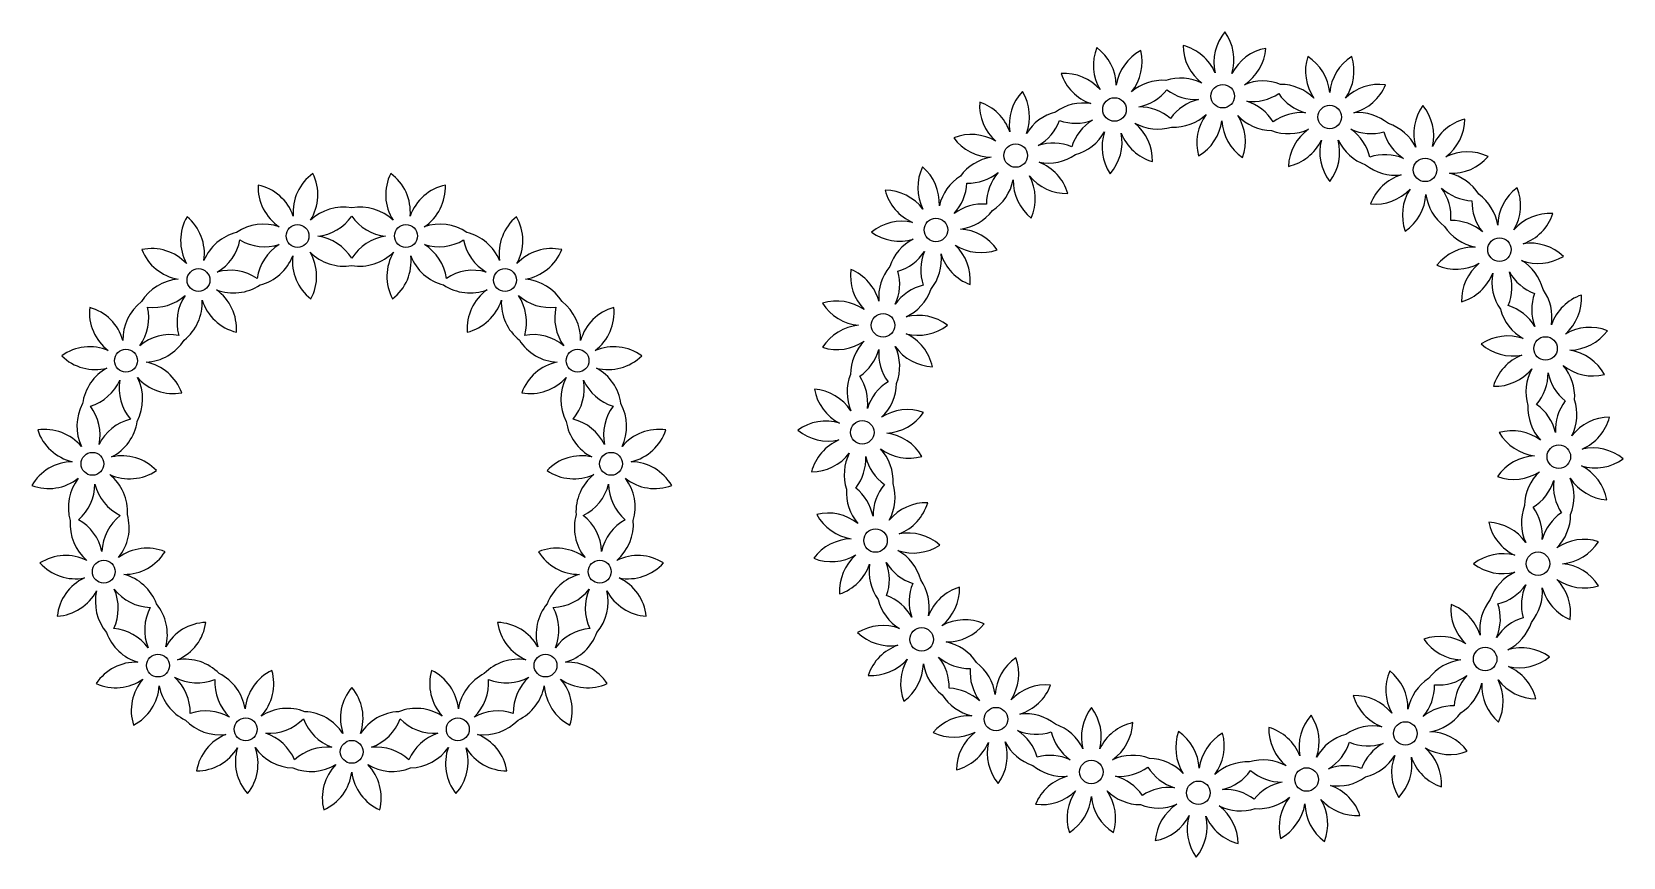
# Model space of a CAD drawing. Extents: x 20 to 299, y -17 to 127.
import ezdxf

# ---------------------------------------------------------------- set-up
doc = ezdxf.new("R2010")
doc.units = 0
doc.layers.get('0').update_dxf_attribs({"linetype": 'CONTINUOUS'})

msp = doc.modelspace()

# ---------------------------------------------------------------- linework, layer by layer
for centre, radius in [((228.740623, 115.9915), 2.057573), ((209.811702, 113.667321), 2.057573), ((247.461307, 112.352567), 2.057573), ((192.527439, 105.607536), 2.057573), ((264.141245, 103.106727), 2.057573), ((178.579738, 92.601095), 2.057573), ((66.911979, 91.54098), 2), ((85.876634, 91.54098), 2), ((277.147686, 89.159027), 2.057573), ((49.586905, 83.82736), 2), ((103.201708, 83.82736), 2), ((169.333898, 75.921158), 2.057573), ((285.20747, 71.874764), 2.057573), ((36.897074, 69.733875), 2), ((115.891539, 69.733875), 2), ((165.694966, 57.200473), 2.057573), ((31.036673, 51.697416), 2), ((121.75194, 51.697416), 2), ((287.531649, 52.945843), 2.057573), ((168.019145, 38.271552), 2.057573), ((283.892717, 34.225158), 2.057573), ((33.019019, 32.836652), 2), ((119.769594, 32.836652), 2), ((176.078929, 20.987289), 2.057573), ((274.646877, 17.545221), 2.057573), ((42.501347, 16.412779), 2), ((110.287266, 16.412779), 2), ((189.08537, 7.039589), 2.057573), ((57.844075, 5.265634), 2), ((94.944538, 5.265634), 2), ((260.699176, 4.53878), 2.057573), ((76.394307, 1.322661), 2), ((205.765307, -2.206251), 2.057573), ((243.414913, -3.521004), 2.057573), ((224.485992, -5.845184), 2.057573)]:
    msp.add_circle(centre, radius)
for centre, start, end in [((235.587445, 121.909418), 140.398085, 192.712756), ((222.323293, 122.372612), 343.287244, 35.601915), ((214.494679, 121.411379), 158.398085, 210.712756), ((201.736586, 117.753055), 1.287244, 53.601915), ((218.376856, 116.589454), 118.398085, 170.712756), ((206.252063, 121.987759), 321.287244, 13.601915), ((230.181628, 124.92594), 180.398085, 232.712756), ((219.722963, 116.754735), 23.287244, 75.601915), ((237.789557, 116.123836), 100.398085, 152.712756), ((227.926363, 125.004696), 303.287244, 355.601915), ((251.592679, 120.40443), 162.398085, 214.712756), ((239.120856, 115.865058), 5.287244, 57.601915), ((255.801759, 115.865058), 122.398085, 174.712756), ((243.329936, 120.40443), 325.287244, 17.601915), ((208.421285, 122.609774), 198.398085, 250.712756), ((200.999545, 111.60659), 41.287244, 93.601915), ((218.251301, 110.40023), 86.287172, 130.712756), ((212.433136, 122.329238), 281.287244, 321.568532), ((221.342096, 110.779732), 63.287244, 107.712828), ((224.101549, 123.761939), 232.431468, 272.712756), ((235.757573, 110.276332), 68.287172, 112.712756), ((238.814365, 109.682152), 45.287244, 89.712828), ((256.108249, 109.682152), 82.398085, 134.712756), ((249.472131, 121.176247), 285.287244, 337.601915), ((194.588169, 114.419694), 176.398085, 228.712756), ((183.584986, 106.997953), 19.287244, 71.601915), ((199.770395, 111.033429), 136.398085, 188.712756), ((186.570865, 112.420755), 339.287244, 31.601915), ((204.38581, 106.424364), 81.287244, 125.712828), ((226.423083, 107.243372), 103.287244, 144.435657), ((233.910434, 123.419405), 263.287244, 303.568532), ((230.442279, 107.103019), 31.564343, 72.712756), ((245.450484, 121.176247), 214.431468, 254.712756), ((270.558575, 109.48784), 144.398085, 196.712756), ((257.294423, 109.024645), 347.287244, 39.601915), ((201.563562, 105.108328), 104.287172, 148.712756), ((192.343891, 114.655577), 299.287244, 339.568532), ((202.998483, 119.623895), 250.431468, 290.712756), ((210.31091, 104.631198), 121.287244, 162.435657), ((214.176765, 105.739714), 49.564343, 90.712756), ((220.192144, 118.962062), 267.28948, 312.712756), ((232.588472, 107.800359), 143.287244, 195.601915), ((220.282668, 112.772227), 300.398085, 352.712756), ((236.95341, 112.190072), 183.287244, 235.601915), ((224.330762, 108.088725), 340.398085, 32.712756), ((237.475494, 118.358515), 223.287244, 268.71052), ((242.553876, 104.748763), 85.287244, 126.435657), ((252.368739, 104.748763), 50.287172, 94.712756), ((273.158905, 103.869962), 104.398085, 156.712756), ((262.700239, 112.041168), 307.287244, 359.601915), ((184.78338, 100.924559), 59.287244, 111.601915), ((188.441704, 113.682652), 216.398085, 268.712756), ((200.763661, 113.850868), 285.28948, 330.712756), ((216.002425, 107.066134), 161.287244, 213.601915), ((202.762518, 107.991958), 318.398085, 10.712756), ((218.797232, 112.589838), 201.287244, 253.601915), ((217.38761, 118.617709), 241.287244, 286.71052), ((208.059767, 104.788613), 358.398085, 50.712756), ((240.249176, 117.819365), 249.28948, 294.712756), ((248.589628, 103.373279), 125.287244, 177.601915), ((246.332987, 103.373279), 13.564343, 54.712756), ((254.673439, 117.819365), 245.287244, 285.568532), ((264.955505, 112.119923), 196.431468, 236.712756), ((255.09231, 103.239063), 27.287244, 71.712828), ((199.128626, 99.416813), 67.564343, 108.712756), ((238.422504, 111.904509), 282.398085, 334.712756), ((254.097426, 106.199304), 165.287244, 217.601915), ((240.825189, 106.199304), 322.398085, 14.712756), ((256.500111, 111.904509), 205.287244, 250.71052), ((271.539771, 97.894959), 64.398085, 116.712756), ((183.791506, 99.999622), 154.398085, 206.712756), ((170.809299, 97.240169), 357.287244, 49.601915), ((189.605305, 97.042382), 99.287244, 143.712828), ((198.202801, 112.65672), 259.287244, 304.71052), ((193.604921, 96.622006), 16.398085, 68.712756), ((258.971433, 110.534632), 231.28948, 276.712756), ((257.124295, 97.39156), 67.287244, 108.435657), ((268.780318, 110.877166), 267.287244, 319.601915), ((68.389801, 100.091807), 177.537458, 236.156523), ((58.264391, 92.261968), 19.272049, 77.891114), ((74.518692, 95.716926), 126.108886, 184.727951), ((62.083987, 98.751465), 327.843477, 26.462542), ((90.704626, 98.751465), 153.537458, 212.156523), ((78.269922, 95.716926), 355.272049, 53.891114), ((94.524222, 92.261968), 102.108886, 160.727951), ((84.398813, 100.091807), 303.843477, 2.462542), ((187.327866, 94.918636), 122.287172, 166.712756), ((175.609176, 101.149574), 317.287244, 357.568532), ((184.207, 109.167175), 268.431468, 308.712756), ((195.79453, 97.167937), 139.287244, 180.435657), ((183.865522, 102.986103), 303.28948, 348.712756), ((200.455046, 101.242473), 179.287244, 231.601915), ((201.406146, 107.359472), 219.287244, 271.601915), ((187.577051, 98.031629), 336.398085, 28.712756), ((262.439588, 94.218246), 107.287244, 159.601915), ((266.458785, 94.3586), 32.287172, 76.712756), ((169.645298, 91.16009), 37.287244, 89.601915), ((177.816503, 101.618755), 194.398085, 246.712756), ((255.406374, 105.473742), 264.398085, 316.712756), ((268.551106, 95.203952), 147.287244, 199.601915), ((255.928458, 99.305299), 304.398085, 356.712756), ((272.5992, 99.887454), 187.287244, 232.71052), ((260.293396, 94.915587), 355.564343, 36.712756), ((272.689723, 106.07729), 227.287244, 267.568532), ((280.707324, 97.479465), 178.431468, 218.712756), ((268.582532, 92.08116), 9.287244, 53.712828), ((285.222802, 93.244761), 126.398085, 178.712756), ((272.464708, 96.903086), 329.287244, 21.601915), ((54.837472, 90.736205), 150.108886, 208.727951), ((42.243546, 88.450745), 351.843477, 50.462542), ((74.919573, 88.197473), 79.859378, 133.29938), ((69.53916, 99.81132), 276.414906, 324.926787), ((77.86904, 88.197473), 46.70062, 100.140622), ((83.249453, 99.81132), 215.073213, 263.585094), ((110.545067, 88.450745), 129.537458, 188.156523), ((97.951141, 90.736205), 331.272049, 29.891114), ((186.770879, 88.753246), 85.564343, 126.712756), ((181.799011, 101.05905), 277.287244, 322.71052), ((285.959843, 87.098296), 86.398085, 138.712756), ((278.538102, 98.10148), 289.287244, 341.601915), ((58.262133, 84.029896), 103.859378, 157.29938), ((60.956605, 85.229552), 70.70062, 124.140622), ((91.832008, 85.229552), 55.859378, 109.29938), ((94.52648, 84.029896), 22.70062, 76.140622), ((172.66182, 85.754273), 77.287244, 129.601915), ((172.198626, 99.018426), 234.398085, 286.712756), ((182.381166, 84.388308), 34.398085, 86.712756), ((274.526252, 97.820944), 213.28948, 258.712756), ((268.708086, 85.891936), 49.287244, 90.435657), ((41.393688, 80.968725), 43.272049, 101.891114), ((47.459027, 92.240013), 201.537458, 260.156523), ((48.623104, 92.451262), 300.414906, 348.926787), ((61.14808, 98.027741), 239.073213, 287.585094), ((68.133337, 82.94977), 122.129192, 172.005246), ((69.290573, 83.195748), 31.994754, 81.870808), ((83.49804, 83.195748), 98.129192, 148.005246), ((91.640533, 98.027741), 252.414906, 300.926787), ((84.655276, 82.94977), 7.994754, 57.870808), ((104.16551, 92.451262), 191.073213, 239.585094), ((111.394925, 80.968725), 78.108886, 136.727951), ((105.329586, 92.240013), 279.843477, 338.462542), ((178.447402, 83.552161), 117.287244, 161.712828), ((176.212723, 83.866225), 354.398085, 46.712756), ((186.482513, 97.010956), 237.287244, 289.601915), ((272.782623, 81.23142), 89.287244, 141.601915), ((282.573578, 81.91607), 46.398085, 98.712756), ((58.246693, 91.079011), 284.528841, 339.013666), ((74.390362, 87.139345), 173.557763, 232.176828), ((61.870443, 84.478154), 331.823172, 30.442237), ((75.016012, 94.64344), 224.986334, 279.471159), ((77.772602, 94.64344), 260.528841, 315.013666), ((90.91817, 84.478154), 149.557763, 208.176828), ((78.398252, 87.139345), 307.823172, 6.442237), ((94.54192, 91.079011), 200.986334, 255.471159), ((169.566542, 93.415355), 286.431468, 326.712756), ((184.294906, 85.584145), 157.287244, 198.435657), ((171.151833, 87.431284), 321.28948, 6.712756), ((187.468219, 90.899439), 197.287244, 249.601915), ((269.571778, 94.109415), 246.398085, 298.712756), ((278.899621, 80.280319), 129.287244, 181.601915), ((276.648478, 80.122904), 14.287172, 58.712756), ((283.960905, 95.115601), 249.287244, 301.601915), ((46.713489, 75.639315), 94.70062, 148.140622), ((55.15417, 77.171073), 55.994754, 105.870808), ((97.634443, 77.171073), 74.129192, 124.005246), ((106.075124, 75.639315), 31.859378, 85.29938), ((172.004314, 84.5681), 172.398085, 224.712756), ((160.510219, 77.931981), 15.287244, 67.601915), ((176.937702, 80.82859), 140.287172, 184.712756), ((163.8671, 83.13329), 335.287244, 15.568532), ((268.162155, 88.081544), 286.398085, 338.712756), ((284.196869, 83.483664), 169.287244, 214.71052), ((270.956962, 82.55784), 337.564343, 18.712756), ((286.195726, 89.342575), 209.287244, 249.568532), ((41.682918, 87.408922), 263.073213, 311.585094), ((54.197031, 76.47567), 146.129192, 196.005246), ((47.853943, 75.32457), 355.823172, 54.442237), ((55.728423, 89.957805), 248.986334, 303.471159), ((97.06019, 89.957805), 236.528841, 291.013666), ((104.93467, 75.32457), 125.557763, 184.176828), ((111.105696, 87.408922), 228.414906, 276.926787), ((98.591583, 76.47567), 343.994754, 33.870808), ((178.313187, 74.792838), 103.564343, 144.712756), ((169.781957, 84.959962), 295.287244, 340.71052), ((291.164044, 78.687983), 160.431468, 200.712756), ((277.964513, 77.300656), 351.287244, 35.712828), ((294.149923, 73.26518), 108.398085, 160.712756), ((283.14674, 80.686921), 311.287244, 3.601915), ((38.883625, 78.181017), 174.108886, 232.727951), ((28.308082, 70.970734), 15.843477, 74.462542), ((44.73991, 73.447434), 127.859378, 181.29938), ((32.508941, 77.220188), 324.414906, 12.926787), ((41.858672, 79.880841), 308.528841, 3.013666), ((58.209054, 82.847998), 197.557763, 256.176828), ((94.57956, 82.847998), 283.823172, 342.442237), ((110.929942, 79.880841), 176.986334, 231.471159), ((120.279673, 77.220188), 167.073213, 215.585094), ((108.048703, 73.447434), 358.70062, 52.140622), ((124.480531, 70.970734), 105.537458, 164.156523), ((113.904988, 78.181017), 307.272049, 5.891114), ((165.821408, 84.26161), 212.398085, 264.712756), ((161.282036, 71.789786), 55.287244, 107.601915), ((285.391018, 80.922804), 195.28948, 240.712756), ((276.171347, 71.375556), 31.287244, 72.435657), ((165.821408, 67.580706), 95.287244, 147.601915), ((175.487162, 69.285039), 52.398085, 104.712756), ((175.487162, 82.557277), 255.287244, 307.601915), ((292.951529, 67.191786), 68.398085, 120.712756), ((44.690379, 65.917465), 79.994754, 129.870808), ((40.014153, 77.832296), 272.986334, 327.471159), ((112.77446, 77.832296), 212.528841, 267.013666), ((108.098234, 65.917465), 50.129192, 100.005246), ((161.282036, 80.05253), 252.398085, 304.712756), ((172.004314, 67.274216), 135.287244, 179.712828), ((169.781957, 66.882355), 12.398085, 64.712756), ((278.606283, 65.68404), 71.287244, 123.601915), ((279.532108, 78.923947), 228.398085, 280.712756), ((289.293204, 79.94988), 271.287244, 323.601915), ((31.531426, 76.55373), 225.537458, 284.156523), ((30.57491, 63.7899), 67.272049, 125.891114), ((122.213704, 63.7899), 54.108886, 112.727951), ((121.257187, 76.55373), 255.843477, 314.462542), ((160.510219, 73.910335), 304.431468, 344.712756), ((176.937702, 71.013726), 175.287244, 216.435657), ((163.8671, 68.709026), 339.28948, 24.712756), ((178.313187, 77.049478), 215.287244, 267.601915), ((284.129988, 62.889233), 111.287244, 163.601915), ((288.129603, 63.30961), 28.398085, 80.712756), ((37.602456, 61.085), 118.70062, 172.140622), ((38.772331, 61.26133), 19.823172, 78.442237), ((114.016282, 61.26133), 101.557763, 160.176828), ((115.186157, 61.085), 7.859378, 61.29938), ((171.410133, 64.217423), 158.287172, 202.712756), ((158.267061, 62.370285), 353.287244, 33.568532), ((276.328762, 73.626699), 268.398085, 320.712756), ((290.157858, 64.298856), 151.287244, 196.71052), ((277.279863, 67.509701), 319.564343, 0.712756), ((293.869387, 69.25333), 191.287244, 231.568532), ((281.940379, 63.435164), 356.287172, 40.712756), ((293.527909, 75.434402), 231.287244, 283.601915), ((28.21967, 69.790953), 287.073213, 335.585094), ((44.098835, 64.892879), 170.129192, 220.005246), ((31.442175, 62.985195), 332.528841, 27.013666), ((45.172141, 72.346127), 221.557763, 280.176828), ((107.616472, 72.346127), 259.823172, 318.442237), ((121.346438, 62.985195), 152.986334, 207.471159), ((108.689778, 64.892879), 319.994754, 9.870808), ((124.568943, 69.790953), 204.414906, 252.926787), ((165.56263, 66.249408), 190.398085, 242.712756), ((156.68177, 56.386213), 33.287244, 85.601915), ((174.583447, 58.90213), 121.564343, 162.712756), ((163.327951, 65.935344), 313.287244, 358.71052), ((36.69102, 58.27989), 151.859378, 205.29938), ((23.982956, 56.751689), 348.414906, 36.926787), ((128.805657, 56.751689), 143.073213, 191.585094), ((116.097593, 58.27989), 334.70062, 28.140622), ((290.502212, 61.494321), 177.28948, 222.712756), ((278.783522, 55.263383), 13.287244, 54.435657), ((295.302088, 57.584916), 142.431468, 182.712756), ((282.319881, 60.344369), 333.287244, 17.712828), ((39.708486, 51.380775), 103.994754, 153.870808), ((30.590342, 60.363522), 296.986334, 351.471159), ((122.198271, 60.363522), 188.528841, 243.013666), ((113.080127, 51.380775), 26.129192, 76.005246), ((159.313853, 50.783143), 73.287244, 125.601915), ((173.597741, 52.790613), 70.398085, 122.712756), ((169.496394, 65.41326), 273.287244, 325.601915), ((296.46609, 51.504837), 90.398085, 142.712756), ((288.294885, 61.963503), 293.287244, 345.601915), ((22.687163, 49.333886), 39.843477, 98.462542), ((29.415716, 60.222268), 198.108886, 256.727951), ((130.10145, 49.333886), 81.537458, 140.156523), ((123.372897, 60.222268), 283.272049, 341.891114), ((159.777048, 64.047295), 230.398085, 282.712756), ((164.93173, 48.182813), 113.287244, 165.601915), ((168.914239, 48.742518), 30.398085, 82.712756), ((284.312376, 61.403798), 210.398085, 262.712756), ((279.340509, 49.097994), 53.287244, 105.601915), ((36.1959, 44.720097), 43.823172, 102.442237), ((116.592713, 44.720097), 77.557763, 136.176828), ((156.760525, 58.641479), 270.398085, 322.712756), ((170.906734, 49.801947), 153.287244, 197.712828), ((157.924527, 52.5614), 322.431468, 2.712756), ((174.443093, 54.882933), 193.287244, 234.435657), ((162.724403, 48.651995), 357.28948, 42.712756), ((173.886106, 61.048322), 233.287244, 285.601915), ((283.730221, 44.733056), 93.287244, 145.601915), ((293.449567, 46.099021), 50.398085, 102.712756), ((27.678721, 43.695869), 91.272049, 149.891114), ((37.533825, 57.449601), 245.557763, 304.176828), ((115.254789, 57.449601), 235.823172, 294.442237), ((125.109892, 43.695869), 30.108886, 88.727951), ((279.628874, 57.355704), 250.398085, 302.712756), ((289.898664, 44.210972), 133.287244, 178.71052), ((293.912762, 59.363173), 253.287244, 305.601915), ((287.663985, 43.896908), 10.398085, 62.712756), ((23.361025, 55.745259), 249.537458, 308.156523), ((35.198886, 44.083181), 142.70062, 196.140622), ((23.086254, 48.220142), 311.073213, 359.585094), ((39.58482, 50.204167), 194.129192, 244.005246), ((28.798311, 43.313483), 356.528841, 51.013666), ((123.990302, 43.313483), 128.986334, 183.471159), ((113.203794, 50.204167), 295.994754, 345.870808), ((129.702359, 48.220142), 180.414906, 228.926787), ((117.589727, 44.083181), 343.859378, 37.29938), ((129.427588, 55.745259), 231.843477, 290.462542), ((159.357228, 40.892986), 11.287244, 51.568532), ((175.946752, 42.636615), 139.564343, 180.712756), ((163.068757, 45.84746), 331.287244, 16.71052), ((278.643168, 51.244186), 301.564343, 342.712756), ((294.959554, 47.776031), 173.287244, 213.568532), ((296.544845, 53.760103), 213.287244, 265.601915), ((281.816482, 45.928893), 338.287172, 22.712756), ((171.286236, 46.711152), 176.287172, 220.712756), ((176.897853, 36.519617), 88.398085, 140.712756), ((169.096627, 47.257083), 291.287244, 343.601915), ((35.507189, 41.149871), 175.859378, 229.29938), ((24.51937, 34.584955), 12.414906, 60.926787), ((41.069904, 36.07453), 127.994754, 177.870808), ((29.086453, 40.571994), 320.986334, 15.471159), ((123.70216, 40.571994), 164.528841, 219.013666), ((111.718709, 36.07453), 2.129192, 52.005246), ((128.269243, 34.584955), 119.073213, 167.585094), ((117.281424, 41.149871), 310.70062, 4.140622), ((159.698706, 34.711914), 51.287244, 103.601915), ((165.097012, 46.836706), 208.398085, 260.712756), ((289.359515, 41.43729), 159.28948, 204.712756), ((276.288913, 39.13259), 355.287244, 36.435657), ((292.716396, 36.235981), 124.431468, 164.712756), ((281.222301, 42.8721), 315.287244, 359.712828), ((173.694507, 31.222369), 48.398085, 100.712756), ((283.444658, 43.263962), 192.398085, 244.712756), ((274.913428, 33.096838), 35.287244, 87.601915), ((40.570139, 28.561), 67.823172, 126.442237), ((36.614838, 40.734163), 269.557763, 328.176828), ((112.218474, 28.561), 53.557763, 112.176828), ((116.173775, 40.734163), 211.823172, 270.442237), ((163.933411, 30.196436), 91.287244, 143.601915), ((174.620332, 44.462276), 251.287244, 303.601915), ((167.835597, 29.223512), 15.28948, 60.712756), ((291.944579, 30.093786), 72.398085, 124.712756), ((287.405207, 42.56561), 275.287244, 327.601915), ((26.352697, 27.281407), 63.843477, 122.462542), ((28.070831, 39.965189), 222.108886, 280.727951), ((126.435917, 27.281407), 57.537458, 116.156523), ((124.717782, 39.965189), 259.272049, 317.891114), ((160.275086, 42.95453), 248.398085, 300.712756), ((170.079875, 29.459395), 131.287244, 183.601915), ((159.076692, 36.881136), 288.398085, 340.712756), ((175.262102, 32.84566), 171.287244, 215.712828), ((177.055268, 38.770761), 211.287244, 252.435657), ((162.062571, 31.458334), 340.431468, 20.712756), ((277.739453, 27.589039), 75.287244, 127.601915), ((277.739453, 40.861277), 232.398085, 284.712756), ((287.405207, 25.884706), 32.398085, 84.712756), ((33.2059, 24.161073), 115.272049, 173.891114), ((34.384226, 24.267124), 20.528841, 75.013666), ((118.404387, 24.267124), 104.986334, 159.471159), ((119.582713, 24.161073), 6.108886, 64.727951), ((182.269653, 27.588476), 157.564343, 198.712756), ((169.029746, 26.662652), 349.287244, 34.71052), ((283.444658, 25.186355), 115.287244, 160.71052), ((291.944579, 38.35653), 235.287244, 287.601915), ((281.222301, 25.578216), 352.398085, 44.712756), ((24.36056, 33.412573), 273.537458, 332.156523), ((39.918379, 27.573626), 166.70062, 220.140622), ((27.170285, 26.426277), 335.073213, 23.585094), ((41.435499, 34.949345), 218.129192, 268.005246), ((111.353114, 34.949345), 271.994754, 321.870808), ((125.618328, 26.426277), 156.414906, 204.926787), ((112.870235, 27.573626), 319.859378, 13.29938), ((128.428053, 33.412573), 207.843477, 266.462542), ((176.578137, 30.023412), 194.287172, 238.712756), ((167.030889, 20.803742), 29.287244, 69.568532), ((185.06446, 22.064772), 106.398085, 158.712756), ((174.326994, 29.865997), 309.287244, 1.601915), ((282.074782, 22.715032), 141.28948, 186.712756), ((274.913428, 35.353478), 283.564343, 324.712756), ((289.359515, 27.013026), 155.287244, 195.568532), ((276.288913, 29.317726), 320.287172, 4.712756), ((292.716396, 32.214335), 195.287244, 247.601915), ((48.539233, 22.645317), 151.994754, 201.870808), ((35.762521, 21.879847), 344.986334, 39.471159), ((117.026092, 21.879847), 140.528841, 195.013666), ((104.249381, 22.645317), 338.129192, 28.005246), ((277.013891, 26.280092), 174.398085, 226.712756), ((265.758396, 19.246877), 17.287244, 69.601915), ((268.931709, 24.562171), 337.287244, 18.435657), ((34.025432, 14.552814), 36.414906, 84.926787), ((51.138702, 15.578094), 91.823172, 150.442237), ((42.574084, 25.090066), 293.557763, 352.176828), ((110.214529, 25.090066), 187.823172, 246.442237), ((101.649911, 15.578094), 29.557763, 88.176828), ((118.763181, 14.552814), 95.073213, 143.585094), ((169.26571, 15.030715), 69.287244, 121.601915), ((183.654837, 16.036901), 66.398085, 118.712756), ((180.443992, 28.914896), 269.287244, 321.601915), ((283.660073, 16.730961), 106.431468, 146.712756), ((274.779213, 26.594155), 297.287244, 341.712828), ((41.393112, 25.019312), 199.859378, 253.29938), ((111.395501, 25.019312), 286.70062, 340.140622), ((170.653037, 28.230246), 226.398085, 278.712756), ((174.688513, 12.044836), 109.287244, 161.601915), ((178.700363, 12.325372), 33.28948, 78.712756), ((266.744102, 13.13536), 57.287244, 109.601915), ((270.845449, 25.758008), 214.398085, 266.712756), ((281.027989, 11.127891), 54.398085, 106.712756), ((38.670879, 8.626373), 87.843477, 146.462542), ((47.234067, 9.139405), 44.528841, 99.013666), ((105.554547, 9.139405), 80.986334, 135.471159), ((114.117734, 8.626373), 33.537458, 92.156523), ((167.266772, 23.04802), 266.398085, 318.712756), ((180.761907, 13.243231), 149.287244, 201.601915), ((168.003813, 16.901555), 306.398085, 358.712756), ((184.644083, 18.065156), 189.287244, 233.712828), ((172.519291, 12.666851), 358.431468, 38.712756), ((184.518529, 24.25438), 229.287244, 270.435657), ((180.627415, 10.258862), 7.287244, 52.71052), ((197.298157, 10.841017), 124.398085, 176.712756), ((184.675509, 14.942364), 327.287244, 19.601915), ((271.427604, 9.087266), 97.287244, 142.71052), ((280.564795, 24.392043), 257.287244, 309.601915), ((35.081515, 20.912412), 246.108886, 304.727951), ((46.200747, 8.563254), 139.272049, 197.891114), ((39.765597, 8.177715), 359.073213, 47.585094), ((49.330874, 21.766111), 242.129192, 292.005246), ((60.824956, 13.415171), 175.994754, 225.870808), ((49.464195, 7.519122), 8.986334, 63.471159), ((66.074188, 8.016241), 115.823172, 174.442237), ((54.381153, 13.222315), 317.557763, 16.176828), ((98.40746, 13.222315), 163.823172, 222.442237), ((86.714425, 8.016241), 5.557763, 64.176828), ((103.324418, 7.519122), 116.528841, 171.013666), ((91.963657, 13.415171), 314.129192, 4.005246), ((103.457739, 21.766111), 247.994754, 297.870808), ((113.023016, 8.177715), 132.414906, 180.926787), ((106.587866, 8.563254), 342.108886, 40.727951), ((117.707098, 20.912412), 235.272049, 293.891114), ((192.933219, 15.230729), 175.564343, 216.712756), ((265.649564, 12.114688), 156.398085, 208.712756), ((252.771569, 8.903843), 359.287244, 51.601915), ((269.361093, 7.160214), 123.28948, 168.712756), ((266.455736, 21.39307), 265.564343, 306.712756), ((277.617439, 8.996743), 137.287244, 177.568532), ((275.410112, 8.527561), 14.398085, 66.712756), ((34.357203, 13.417196), 297.537458, 356.156523), ((50.944891, 14.410988), 190.70062, 244.140622), ((82.794117, 7.182953), 139.823172, 198.442237), ((69.994496, 7.182953), 341.557763, 40.176828), ((101.843723, 14.410988), 295.859378, 349.29938), ((118.431411, 13.417196), 183.843477, 242.462542), ((186.76783, 15.787716), 212.287172, 256.712756), ((180.536892, 4.069026), 47.287244, 87.568532), ((197.820241, 4.672574), 84.398085, 136.712756), ((190.787027, 15.92807), 287.287244, 339.601915), ((251.820468, 2.786845), 39.287244, 91.601915), ((259.621694, 13.52431), 196.398085, 248.712756), ((257.432085, 12.978379), 319.287244, 0.435657), ((265.898749, 15.227681), 302.287172, 346.712756), ((282.417316, 12.906147), 177.287244, 229.601915), ((269.435108, 10.146694), 334.398085, 26.712756), ((283.581317, 18.986226), 217.287244, 269.601915), ((50.857457, 0.119007), 60.414906, 108.926787), ((65.125977, 0.546048), 68.528841, 123.013666), ((87.662636, 0.546048), 56.986334, 111.471159), ((101.931156, 0.119007), 71.073213, 119.585094), ((212.401426, 3.947012), 142.398085, 194.712756), ((199.129189, 3.947012), 345.287244, 37.601915), ((269.019615, 0.979141), 88.431468, 128.712756), ((53.33106, 12.677334), 223.859378, 277.29938), ((61.905762, 12.933965), 266.129192, 316.005246), ((75.802762, 9.980067), 199.994754, 249.870808), ((67.822329, -0.02708), 32.986334, 87.471159), ((84.966284, -0.02708), 92.528841, 147.013666), ((76.985851, 9.980067), 290.129192, 340.005246), ((90.882851, 12.933965), 223.994754, 273.870808), ((99.457553, 12.677334), 262.70062, 316.140622), ((184.446297, -0.73085), 87.287244, 139.601915), ((194.255182, -0.388316), 51.28948, 96.712756), ((196.726504, -1.758193), 25.287244, 70.71052), ((214.804111, -1.758193), 102.398085, 154.712756), ((204.636987, 6.773037), 305.287244, 357.601915), ((245.166848, 5.357703), 178.398085, 230.712756), ((234.429383, -2.443522), 21.287244, 73.601915), ((250.464097, 2.154358), 138.398085, 190.712756), ((237.22419, 3.080182), 341.287244, 33.601915), ((255.023814, -2.510404), 79.287244, 124.71052), ((263.621309, 13.103934), 279.287244, 323.712828), ((57.511785, -3.405593), 111.843477, 170.462542), ((58.694345, -3.3702), 23.073213, 71.585094), ((94.094268, -3.3702), 108.414906, 156.926787), ((95.276828, -3.405593), 9.537458, 68.156523), ((181.686844, 12.251357), 244.398085, 296.712756), ((190.526376, -1.894852), 127.287244, 179.601915), ((180.06771, 6.276354), 284.398085, 336.712756), ((195.932192, 1.121671), 167.287244, 219.601915), ((182.66804, 0.658476), 324.398085, 16.712756), ((198.134305, 6.907253), 207.287244, 251.712828), ((196.10232, 12.754757), 247.287244, 288.435657), ((188.27111, -1.973607), 16.431468, 56.712756), ((206.893628, 6.773037), 193.564343, 234.712756), ((228.895853, 2.057591), 160.398085, 212.712756), ((216.273205, -2.043756), 3.287244, 55.601915), ((232.943947, -2.625911), 120.398085, 172.712756), ((220.638143, 2.345957), 323.287244, 15.601915), ((252.462954, -3.704552), 105.28948, 150.712756), ((242.915705, 5.515118), 301.287244, 342.435657), ((254.097989, 10.729503), 247.564343, 288.712756), ((260.882724, -4.509261), 119.287244, 159.568532), ((264.784911, -3.536336), 36.398085, 88.712756), ((49.235556, 6.358336), 270.108886, 328.727951), ((64.416334, -0.400582), 163.272049, 221.891114), ((51.622442, -0.783488), 321.537458, 20.156523), ((66.371838, 6.871206), 214.70062, 268.140622), ((72.105036, -6.220731), 84.414906, 132.926787), ((80.683577, -6.220731), 47.073213, 95.585094), ((86.416775, 6.871206), 271.859378, 325.29938), ((101.166171, -0.783488), 159.843477, 218.462542), ((88.372279, -0.400582), 318.108886, 16.727951), ((103.553057, 6.358336), 211.272049, 269.891114), ((198.553176, -7.673049), 65.287244, 105.568532), ((212.977439, -7.673049), 69.28948, 114.712756), ((215.751121, -8.212199), 43.287244, 88.71052), ((251.663053, 5.037988), 284.287172, 328.712756), ((266.65575, -2.274439), 159.287244, 211.601915), ((253.45622, -0.887112), 316.398085, 8.712756), ((269.641629, 3.148363), 199.287244, 251.601915), ((258.638446, -4.273378), 356.398085, 48.712756), ((268.443235, 9.221757), 239.287244, 291.601915), ((69.256852, 6.257977), 247.859378, 301.29938), ((79.617651, -6.734054), 135.843477, 194.462542), ((68.085591, -1.180506), 294.108886, 352.727951), ((84.703022, -1.180506), 187.272049, 245.891114), ((73.170962, -6.734054), 345.537458, 44.156523), ((83.531761, 6.257977), 238.70062, 292.140622), ((200.857876, 5.397553), 230.287172, 274.712756), ((210.672739, 5.397553), 265.287244, 306.435657), ((222.784336, 3.043297), 211.564343, 252.712756), ((233.03447, -8.815746), 87.28948, 132.712756), ((226.803532, 2.902944), 283.287244, 324.435657), ((235.839005, -8.471393), 61.287244, 106.71052), ((239.04985, 4.406602), 229.564343, 270.712756), ((250.228132, -9.477579), 70.431468, 110.712756), ((197.118365, 0.464164), 262.398085, 314.712756), ((203.754484, -11.02993), 105.287244, 157.601915), ((209.896679, -10.258114), 145.287244, 197.601915), ((214.412249, 0.464164), 225.287244, 269.712828), ((201.633936, -10.258114), 342.398085, 34.712756), ((207.776131, -11.02993), 34.431468, 74.712756), ((219.316181, -13.273089), 83.287244, 123.568532), ((229.125066, -13.615623), 52.431468, 92.712756), ((240.793479, -12.182922), 101.287244, 141.568532), ((248.840805, 3.721952), 261.287244, 305.712828), ((244.805329, -12.463457), 18.398085, 70.712756), ((197.424856, -5.718741), 302.398085, 354.712756), ((214.105759, -5.718741), 185.287244, 237.601915), ((217.469042, -0.130016), 248.287172, 292.712756), ((225.300252, -14.85838), 123.287244, 175.601915), ((223.044987, -14.779624), 0.398085, 52.712756), ((231.884519, -0.633416), 243.287244, 287.712828), ((234.975313, -0.253914), 266.287172, 310.712756), ((246.974551, -11.841443), 141.287244, 193.601915), ((234.849759, -6.443138), 298.398085, 350.712756), ((251.490029, -7.606739), 181.287244, 233.601915), ((252.22707, -1.460274), 221.287244, 273.601915), ((238.731936, -11.265063), 338.398085, 30.712756), ((215.437058, -5.97752), 280.398085, 332.712756), ((230.903322, -12.226296), 163.287244, 215.601915), ((217.63917, -11.763102), 320.398085, 12.712756), ((233.503652, -6.608419), 203.287244, 255.601915)]:
    msp.add_arc(centre, 8.37609, start, end)

doc.saveas('drawing.dxf')
